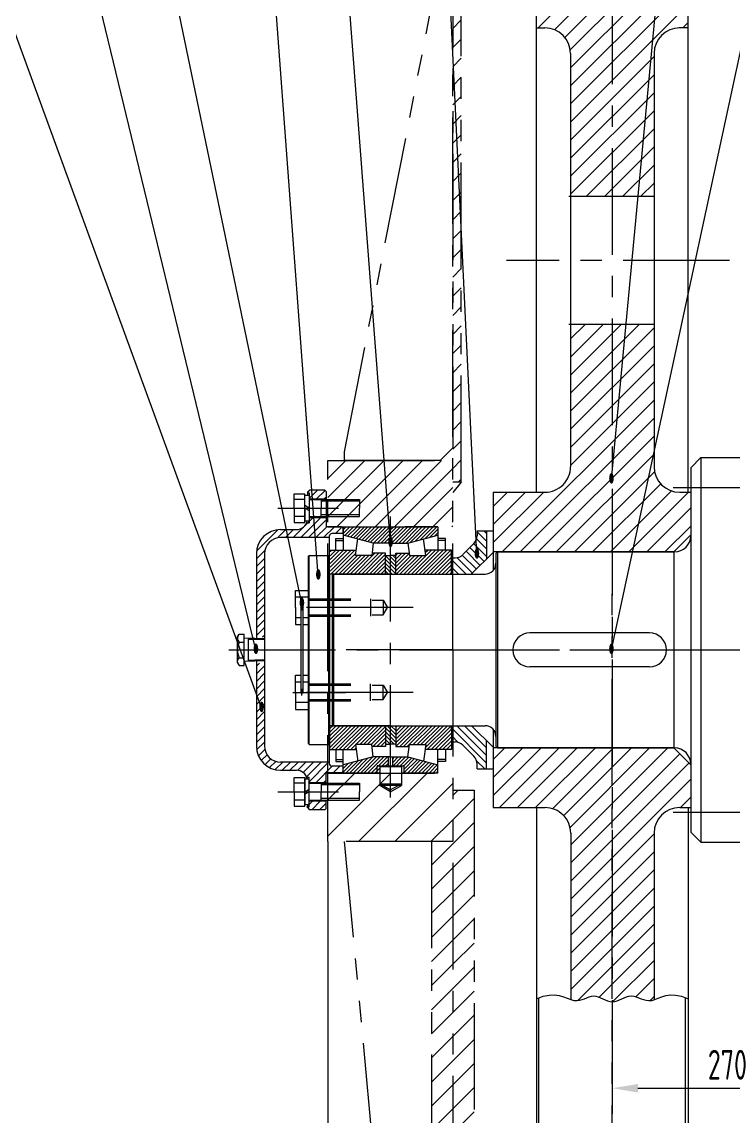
# Model space of a CAD drawing. Header units: millimetres. Extents: x 0 to 4200, y -116 to 2970.
# Drawn here: x 814 to 1649, y 1031 to 2317 of the extents above; entities that cross this region are included whole.
import ezdxf
from ezdxf.enums import TextEntityAlignment as Align

# ---------------------------------------------------------------- set-up
doc = ezdxf.new("R2010")
doc.units = ezdxf.units.MM
doc.header["$LTSCALE"] = 100
doc.header["$MEASUREMENT"] = 0
for name, pattern in [('F', [0.75, 0.5, -0.25]), ('G', [2, 1.25, -0.25, 0.25, -0.25]), ('K', [2.5, 1.25, -0.25, 0.25, -0.25, 0.25, -0.25])]:
    doc.linetypes.add(name, pattern=pattern)
for name, color, linetype in [('01', 7, 'Continuous'), ('02', 1, 'Continuous'), ('04', 2, 'F'), ('05', 4, 'G'), ('07', 6, 'K'), ('08', 1, 'Continuous'), ('10', 1, 'Continuous'), ('11', 3, 'Continuous')]:
    doc.layers.add(name, color=color, linetype=linetype)
doc.styles.get("Standard").update_dxf_attribs({"font": 'isocp', "width": 0.707, "bigfont": 'intecad.shx'})
doc.dimstyles.new('INTE', dxfattribs={"dimscale": 10, "dimtxt": 3.5, "dimasz": 3, "dimexe": 3, "dimexo": 0, "dimgap": 1, "dimtad": 1, "dimdec": 3, "dimdsep": 46, "dimtxsty": 'Standard', "dimcen": 0, "dimclrd": 1, "dimclre": 1, "dimclrt": 3, "dimaunit": 1, "dimadec": 0, "dimazin": 0, "dimtfac": 1, "dimtdec": 3, "dimtmove": 0, "dimatfit": 0, "dimfxl": 0, "dimarcsym": 0})
pattern_1 = [(45, (35629.336, -87.734), (-11.22532, 11.22532), [])]
pattern_2 = [(45, (-13.044, -1139.917), (-14.14214, 14.14214), [])]
pattern_3 = [(45, (570.548, 506.322), (-10.6066, 10.6066), [])]

# ---------------------------------------------------------------- blocks, each defined once
blk = doc.blocks.new('*D5')
at = {"layer": '08', "color": 1, "lineweight": -2}
for p, q in [((1173, 1354.8), (1173, 207.1)), ((2160.4, 1354.6), (2160.4, 207.1)), ((1203, 237.1), (2130.4, 237.1))]:
    blk.add_line(p, q, dxfattribs=at)
at = {"layer": '08', "color": 1}
for points in [[(1203, 242.1), (1203, 232.1), (1173, 237.1)], [(2130.4, 242.1), (2130.4, 232.1), (2160.4, 237.1)]]:
    blk.add_solid(points, dxfattribs=at)
at = {"layer": 'DEFPOINTS', "color": 0}
for p in [(1173, 1354.8), (2160.4, 1354.6), (2160.4, 237.1)]:
    blk.add_point(p, dxfattribs=at)
at = {"layer": '08', "color": 3, "insert": (1666.7, 264.6), "char_height": 35, "attachment_point": 5}
blk.add_mtext('987.4', dxfattribs=at)
blk = doc.blocks.new('*D6')
at = {"layer": '08', "color": 1, "lineweight": -2}
for p, q in [((1430.9, 2368.6), (719.9, 2368.6)), ((749.9, 820.9), (749.9, 2338.6)), ((1430.9, 790.9), (719.9, 790.9))]:
    blk.add_line(p, q, dxfattribs=at)
at = {"layer": '08', "color": 1}
for points in [[(744.9, 2338.6), (754.9, 2338.6), (749.9, 2368.6)], [(744.9, 820.9), (754.9, 820.9), (749.9, 790.9)]]:
    blk.add_solid(points, dxfattribs=at)
at = {"layer": 'DEFPOINTS', "color": 0}
for p in [(749.9, 2368.6), (1430.9, 2368.6), (1430.9, 790.9)]:
    blk.add_point(p, dxfattribs=at)
at = {"layer": '08', "color": 3, "insert": (722.4, 1579.8), "char_height": 35, "attachment_point": 5, "rotation": 90}
blk.add_mtext('%%c1577.722', dxfattribs=at)
blk = doc.blocks.new('*D7')
at = {"layer": '08', "color": 1, "lineweight": -2}
for p, q in [((1776.4, 1336.3), (1776.4, 1035.4)), ((1506.4, 1073.1), (1506.4, 1035.4)), ((1536.4, 1065.4), (1746.4, 1065.4))]:
    blk.add_line(p, q, dxfattribs=at)
at = {"layer": '08', "color": 1}
for points in [[(1536.4, 1070.4), (1536.4, 1060.4), (1506.4, 1065.4)], [(1746.4, 1070.4), (1746.4, 1060.4), (1776.4, 1065.4)]]:
    blk.add_solid(points, dxfattribs=at)
at = {"layer": 'DEFPOINTS', "color": 0}
for p in [(1776.4, 1336.3), (1506.4, 1073.1), (1776.4, 1065.4)]:
    blk.add_point(p, dxfattribs=at)
at = {"layer": '08', "color": 3, "insert": (1641.4, 1092.9), "char_height": 35, "attachment_point": 5}
blk.add_mtext('270', dxfattribs=at)

msp = doc.modelspace()

# ---------------------------------------------------------------- hatches: boundary and pattern name
at = {"layer": '02'}
h = msp.add_hatch(dxfattribs=at)
h.set_pattern_fill('_USER', color=256, scale=15, angle=45, style=0, pattern_type=0)
h.set_pattern_definition(pattern_3)
h.paths.add_polyline_path([(1506.4297, 1961.783), (1457.4297, 1961.7861), (1457.4297, 1794.7907, -0.414231741), (1427.4279, 1764.7907), (1366.9294, 1764.7945), (1366.9294, 1694.7919), (1506.4297, 1694.783)])
h.paths.add_polyline_path([(1555.4297, 1911.1655), (1555.4297, 1961.7798), (1506.4297, 1961.783), (1506.4297, 1782.497)])
h.paths.add_polyline_path([(1555.4297, 1794.7779), (1555.4297, 1911.1655), (1506.4297, 1782.497), (1506.4297, 1694.783), (1557.7606, 1694.7797), (1589.6161, 1764.7776), (1585.4278, 1764.7779, -0.414194763)])
h.paths.add_polyline_path([(1598.4297, 1764.7771), (1589.6161, 1764.7776), (1557.7606, 1694.7797), (1578.4297, 1694.7784), (1598.4297, 1714.7758)])
h.paths.add_polyline_path([(1506.4297, 2344.9195), (1417.4297, 2344.9195), (1417.4297, 2309.7885), (1427.4311, 2309.7881, -0.414200426), (1457.4297, 2279.7881), (1457.4297, 2111.7861), (1506.4297, 2111.783)])
h.paths.add_polyline_path([(1555.4297, 2279.7881, -0.421146586), (1586.138, 2309.7797), (1595.4297, 2309.7792), (1595.4297, 2344.9195), (1506.4297, 2344.9195), (1506.4297, 2111.783), (1555.4297, 2111.7798)])
h.paths.add_polyline_path([(1500.9991, 1774.1873), (1510.481, 1774.1873), (1510.481, 1786.495), (1500.9991, 1786.495)], flags=9)
h = msp.add_hatch(dxfattribs=at)
h.set_pattern_fill('_USER', color=256, scale=3, angle=45, style=0, pattern_type=0)
h.set_pattern_definition([(45, (570.548, 506.322), (-2.1213203, 2.1213203), [])])
h.paths.add_polyline_path([(1302.0544, 1724.2396), (1263.3669, 1724.2396), (1263.3669, 1724.3024), (1246.901, 1724.3024), (1246.4919, 1705.2396), (1266.7596, 1705.2396), (1302.0544, 1714.5461)])
h.paths.add_polyline_path([(1246.4919, 1724.3024), (1229.6169, 1724.3024), (1229.6169, 1724.2396), (1190.9294, 1724.2396), (1190.9294, 1714.5461), (1226.2243, 1705.2396), (1246.4919, 1705.2396)])
h.paths.add_polyline_path([(1266.7596, 1454.3146), (1248.9919, 1454.3146), (1248.9919, 1443.9146), (1261.3669, 1443.9146, -0.414213562), (1262.3669, 1442.9146), (1262.3669, 1436.3146, 0.414213562), (1263.3669, 1435.3146), (1302.0544, 1435.3146), (1302.0544, 1445.0081)])
h.paths.add_polyline_path([(1243.9919, 1454.3146), (1226.2243, 1454.3146), (1190.9294, 1445.0081), (1190.9294, 1435.3146), (1229.6169, 1435.3146, 0.414213562), (1230.6169, 1436.3146, -0.414213562), (1229.6169, 1435.3146), (1233.7919, 1435.3146), (1233.7919, 1442.5771), (1246.4919, 1442.5771), (1246.4919, 1443.9146), (1231.6169, 1443.9146, 0.414213562), (1230.6169, 1442.9146, -0.414213562), (1231.6169, 1443.9146), (1243.9919, 1443.9146)])
h.paths.add_polyline_path([(1242.0613, 1699.5558), (1251.5432, 1699.5558), (1251.5432, 1711.8635), (1242.0613, 1711.8635)], flags=9)
at = {"layer": '02', "linetype": 'Continuous'}
h = msp.add_hatch(dxfattribs=at)
h.set_pattern_fill('ANSI31', color=1, scale=2, angle=90, style=0)
h.set_pattern_definition([(135, (1549.019, -628.9426), (-4.490128, -4.490128), [])])
h.paths.add_polyline_path([(1330.9662, 1691.5218, -0.198912367), (1321.9859, 1687.8021), (1317.7464, 1687.8021), (1317.7464, 1668.8821), (1341.4564, 1668.8821), (1358.9565, 1686.3135), (1358.9064, 1719.5021), (1347.8064, 1719.5021), (1347.8564, 1713.6226, -0.199901072), (1344.1025, 1704.6082)])
h.paths.add_polyline_path([(1344.1025, 1454.9959, -0.199901072), (1347.8564, 1445.9816), (1347.8564, 1440.0521), (1359.0564, 1440.0521), (1359.0564, 1473.1911), (1341.4564, 1490.7221), (1317.7464, 1490.7221), (1317.7464, 1471.8021), (1321.9859, 1471.8021, -0.198912367), (1330.9662, 1468.0823)])
h = msp.add_hatch(dxfattribs=at)
h.set_pattern_fill('ANSI31', color=1, style=0)
h.set_pattern_definition([(45, (568.264, 557.4315), (-2.245064, 2.245064), [])])
h.paths.add_polyline_path([(1240.4919, 1668.7341), (1240.4919, 1693.2396), (1224.6444, 1693.2396), (1224.3157, 1690.7426), (1205.3527, 1690.7426), (1206.1422, 1696.7396), (1175.6919, 1696.7396), (1175.6919, 1668.6771), (1179.5824, 1668.6771), (1179.6394, 1668.7341)])
h.paths.add_polyline_path([(1287.6311, 1690.7426), (1268.6681, 1690.7426), (1268.3394, 1693.2396), (1252.4919, 1693.2396), (1252.4919, 1668.7341), (1317.9294, 1668.7341), (1317.9294, 1696.7396), (1286.8416, 1696.7396)])
h.paths.add_polyline_path([(1240.4919, 1490.8201), (1179.6394, 1490.8201), (1179.5824, 1490.8771), (1175.6919, 1490.8771), (1175.6919, 1462.8146), (1206.1422, 1462.8146), (1205.3527, 1468.8116), (1224.3157, 1468.8116), (1224.6444, 1466.3146), (1240.4919, 1466.3146)])
h.paths.add_polyline_path([(1252.4919, 1490.8201), (1252.4919, 1466.3146), (1268.3394, 1466.3146), (1268.6681, 1468.8116), (1287.6311, 1468.8116), (1286.8416, 1462.8146), (1317.9294, 1462.8146), (1317.9294, 1490.8201)])
at = {"layer": '02'}
h = msp.add_hatch(dxfattribs=at)
h.set_pattern_fill('_USER', color=256, scale=15, angle=45, style=0, pattern_type=0)
h.set_pattern_definition(pattern_3)
h.paths.add_polyline_path([(1506.4297, 1464.7771), (1371.9297, 1464.7771), (1371.9152, 1464.7916), (1366.9294, 1464.7919), (1366.9294, 1440.0521), (1366.9294, 1394.7622), (1427.6533, 1394.766, -0.414269341), (1457.6551, 1364.7621), (1457.6301, 1169.496), (1457.648, 1169.4894), (1461.3443, 1168.4649), (1464.776, 1168.1836), (1467.9872, 1168.5483), (1471.0138, 1169.3713), (1473.892, 1170.4652), (1476.6575, 1171.6424), (1479.3463, 1172.7155), (1481.9946, 1173.4968), (1484.638, 1173.7989), (1487.3061, 1173.4933), (1490.0016, 1172.6877), (1492.7205, 1171.5486), (1495.4589, 1170.2429), (1498.2129, 1168.9372), (1500.9787, 1167.7982), (1503.7522, 1166.9925), (1506.4297, 1166.6979)])
h.paths.add_polyline_path([(1598.4297, 1444.761), (1578.4162, 1464.7771), (1506.4297, 1464.7771), (1506.4297, 1166.6979), (1506.5297, 1166.6869), (1509.3078, 1166.9925), (1512.086, 1167.7982), (1514.8641, 1168.9372), (1517.6422, 1170.2429), (1520.4203, 1171.5486), (1523.1985, 1172.6877), (1525.9766, 1173.4933), (1528.7547, 1173.7989), (1531.5365, 1173.4968), (1534.3399, 1172.7155), (1537.1868, 1171.6424), (1540.0987, 1170.4652), (1543.0975, 1169.3713), (1546.2048, 1168.5483), (1549.4423, 1168.1836), (1552.8318, 1168.4649), (1555.4297, 1169.2088), (1555.4297, 1364.7762, -0.414194763), (1585.4278, 1394.7762), (1598.4297, 1394.7771)])
at = {"layer": '07', "linetype": 'K'}
h = msp.add_hatch(dxfattribs=at)
h.set_pattern_fill('ANSI31', color=6, scale=5, style=0)
h.set_pattern_definition(pattern_1)
h.paths.add_polyline_path([(1329.4297, 2455.7897), (1319.4297, 2455.7897), (1319.4297, 1776.6897), (1329.4297, 1776.6897)])
h = msp.add_hatch(dxfattribs=at)
h.set_pattern_fill('ANSI31', color=6, scale=5, style=0)
h.set_pattern_definition(pattern_1)
h.paths.add_polyline_path([(1319.4297, 1724.2897), (1319.4297, 1802.0897), (1173.0297, 1802.0897), (1173.0297, 1724.2897)])
h = msp.add_hatch(dxfattribs=at)
h.set_pattern_fill('_USER', color=6, scale=30, angle=45, style=0, pattern_type=0)
h.set_pattern_definition([(45, (-13.044, -1139.917), (-21.2132, 21.2132), [])])
h.paths.add_polyline_path([(1173.0297, 1435.2897), (1173.0297, 1354.7897), (1319.4297, 1354.7897), (1319.4297, 1435.2897)])
h.paths.add_polyline_path([(2160.4297, 1354.6397), (2160.4297, 1435.2897), (2016.4297, 1435.2897), (2016.4297, 1354.6397)])
h = msp.add_hatch(dxfattribs=at)
h.set_pattern_fill('_USER', color=6, scale=20, angle=45, style=0, pattern_type=0)
h.set_pattern_definition(pattern_2)
h.paths.add_polyline_path([(1344.4297, 1415.2632), (1319.4297, 1415.2632), (1319.4297, 576.2897), (1344.4297, 576.2897)])
h.paths.add_polyline_path([(2016.4297, 1415.2632), (1991.4297, 1415.2632), (1991.4297, 576.2897), (2016.4297, 576.2897)])
h = msp.add_hatch(dxfattribs=at)
h.set_pattern_fill('_USER', color=6, scale=20, angle=45, style=0, pattern_type=0)
h.set_pattern_definition(pattern_2)
h.paths.add_polyline_path([(1294.4297, 652.7897), (1319.4297, 652.7897), (1319.4297, 1354.7897), (1294.4297, 1354.7897)])
at = {"layer": '10'}
h = msp.add_hatch(dxfattribs=at)
h.set_pattern_fill('ANSI31', color=256, scale=2, style=0)
h.set_pattern_definition([(45, (919.78, 1265.748), (-4.49013, 4.49013), [])])
h.paths.add_polyline_path([(1150.5292, 1767.2897), (1148.0292, 1764.7897), (1148.0292, 1763.9897), (1150.0292, 1763.9897), (1150.0292, 1757.2897), (1170.0292, 1757.2897), (1170.0292, 1765.7897), (1168.5292, 1767.2897)])
h.paths.add_polyline_path([(1170.0292, 1724.7147), (1170.0292, 1735.2897), (1150.0292, 1735.2897), (1150.0292, 1728.9897), (1147.1075, 1728.9897, -0.30590487), (1135.3292, 1721.0397), (1117.5792, 1721.0397, 0.414213562), (1089.0792, 1692.5397), (1089.0792, 1595.3614), (1096.7792, 1595.1207), (1096.7792, 1594.4897), (1098.5792, 1594.4897), (1098.5792, 1692.5397, -0.414213562), (1117.5792, 1711.5397), (1173.0792, 1711.5397), (1173.0792, 1713.0897, -0.414213562), (1176.2792, 1716.2897), (1189.0792, 1716.2897), (1189.0792, 1722.6147), (1187.4792, 1724.2147), (1170.5292, 1724.2147, -0.414213562)])
h.paths.add_polyline_path([(1098.5792, 1565.0897), (1096.7792, 1565.0897), (1096.7792, 1564.4587), (1089.0792, 1564.2181), (1089.0792, 1467.0397, 0.414213562), (1117.5792, 1438.5397), (1135.3292, 1438.5397, -0.30590487), (1147.1075, 1430.5897), (1150.0292, 1430.5897), (1150.0292, 1424.2897), (1170.0292, 1424.2897), (1170.0292, 1434.8647, -0.414213562), (1170.5292, 1435.3647), (1187.4792, 1435.3647), (1189.0792, 1436.9647), (1189.0792, 1443.2897), (1176.2792, 1443.2897, -0.414213562), (1173.0792, 1446.4897), (1173.0792, 1448.0397), (1117.5792, 1448.0397, -0.414213562), (1098.5792, 1467.0397)])
h.paths.add_polyline_path([(1168.5292, 1392.2897), (1170.0292, 1393.7897), (1170.0292, 1402.2897), (1150.0292, 1402.2897), (1150.0292, 1395.5897), (1148.0292, 1395.5897), (1148.0292, 1394.7897), (1150.5292, 1392.2897)])
at = {"layer": '11', "linetype": 'Continuous'}
h = msp.add_hatch(dxfattribs=at)
h.set_pattern_fill('ANSI31', color=3, angle=90, style=0)
h.set_pattern_definition([(135, (568.264, 557.4315), (-2.245064, -2.245064), [])])
h.paths.add_polyline_path([(1240.4919, 1668.7341), (1252.4919, 1668.7341), (1252.4919, 1690.4396), (1246.4919, 1690.4396), (1240.4919, 1690.4396)])
h.paths.add_polyline_path([(1252.4919, 1490.8201), (1240.4919, 1490.8201), (1240.4919, 1469.1146), (1246.4919, 1469.1146), (1252.4919, 1469.1146)])

# ---------------------------------------------------------------- linework, layer by layer
for p, q in [((1417.4297, 1764.7885), (1417.4297, 2365.6395)), ((1595.4297, 1764.7773), (1595.4297, 2365.6395)), ((1417.4302, 2309.7885), (1427.4311, 2309.7881)), ((1595.4296, 2309.7792), (1584.7246, 2309.7798)), ((1457.4297, 2279.7881), (1457.4297, 1794.7907)), ((1555.4297, 2279.7881), (1555.4297, 1794.7881)), ((1555.4291, 2111.7798), (1455.4297, 2111.7863)), ((1555.4195, 1961.7798), (1455.4297, 1961.7863)), ((1149.009, 1763.9653), (1151.009, 1763.9655)), ((1149.0292, 1764.7897), (1151.5292, 1767.2897)), ((1151.009, 1763.9655), (1151.0129, 1728.9655)), ((1169.5292, 1767.2897), (1151.5292, 1767.2897)), ((1169.5292, 1767.2897), (1171.0292, 1765.7897)), ((1171.0292, 1765.7897), (1171.0292, 1724.7147)), ((1366.9294, 1764.7945), (1427.4279, 1764.7907)), ((1366.9294, 1764.7919), (1366.9294, 1673.2362)), ((1585.4278, 1764.7779), (1598.4297, 1764.7771)), ((1598.4297, 1764.7785), (1598.4297, 1394.7785)), ((1150.9672, 1757.0407), (1171.0098, 1757.0429)), ((1151.0122, 1735.2655), (1171.0122, 1735.2677)), ((1148.0976, 1728.9652), (1151.0129, 1728.9655)), ((1188.9292, 1724.2147), (1170.5292, 1724.2147)), ((1190.9294, 1724.2396), (1190.9294, 1696.7396)), ((1302.0544, 1724.2396), (1263.3669, 1724.2396)), ((1302.0544, 1724.2396), (1302.0544, 1696.7396)), ((1117.5792, 1721.0397), (1136.3292, 1721.0397)), ((1174.5292, 1711.5397), (1117.5792, 1711.5397)), ((1174.5292, 1713.0897), (1174.5292, 1690.3073)), ((1190.5292, 1716.2897), (1177.7292, 1716.2897)), ((1226.2243, 1705.2396), (1190.9294, 1714.5461)), ((1205.3527, 1690.7426), (1207.9074, 1710.1475)), ((1266.7596, 1705.2396), (1302.0544, 1714.5461)), ((1287.6311, 1690.7426), (1285.0764, 1710.1475)), ((1347.9064, 1719.5021), (1366.9064, 1719.5021)), ((1347.9064, 1719.5021), (1347.9544, 1713.8563)), ((1175.0544, 1696.7396), (1206.1422, 1696.7396)), ((1175.0544, 1668.6771), (1175.0544, 1696.7396)), ((1226.2243, 1705.2396), (1224.3157, 1690.7426)), ((1246.4919, 1705.2396), (1226.2243, 1705.2396)), ((1246.4919, 1705.2396), (1266.7596, 1705.2396)), ((1266.7596, 1705.2396), (1268.6681, 1690.7426)), ((1317.9294, 1696.7396), (1286.8416, 1696.7396)), ((1317.9294, 1668.7341), (1317.9294, 1696.7396)), ((1331.0368, 1691.5922), (1344.1298, 1704.5358)), ((1089.0792, 1692.5397), (1089.0792, 1592.9571)), ((1098.5792, 1692.5397), (1098.5792, 1467.0397)), ((1224.3157, 1690.7426), (1205.3527, 1690.7426)), ((1240.4919, 1693.2396), (1224.6444, 1693.2396)), ((1240.4919, 1668.7341), (1240.4919, 1693.2396)), ((1240.4919, 1690.4396), (1246.4919, 1690.4396)), ((1252.4919, 1690.4396), (1246.4919, 1690.4396)), ((1252.4919, 1668.7341), (1252.4919, 1693.2396)), ((1252.4919, 1693.2396), (1268.3394, 1693.2396)), ((1268.6681, 1690.7426), (1287.6311, 1690.7426)), ((1317.9294, 1687.8021), (1317.9294, 1668.7341)), ((1317.9294, 1687.8021), (1322.0449, 1687.8021)), ((1341.4564, 1668.8821), (1366.9109, 1694.2368)), ((1578.4297, 1694.7784), (1366.9298, 1694.7919)), ((1175.0544, 1668.6771), (1175.0544, 1490.8771)), ((1246.4919, 1668.6771), (1175.0544, 1668.6771)), ((1246.4919, 1668.6771), (1317.9294, 1668.6771)), ((1341.4564, 1668.8821), (1341.4564, 1668.7591)), ((1089.0792, 1566.6224), (1089.0792, 1467.0397)), ((1246.4919, 1490.8771), (1175.0544, 1490.8771)), ((1175.0544, 1490.8771), (1175.0544, 1462.8146)), ((1240.4919, 1490.8201), (1240.4919, 1466.3146)), ((1246.4919, 1490.8771), (1317.9294, 1490.8771)), ((1252.4919, 1490.8201), (1252.4919, 1466.3146)), ((1317.9294, 1490.8451), (1317.9294, 1471.8021)), ((1317.9294, 1490.8201), (1317.9294, 1462.8146)), ((1317.9294, 1490.8201), (1317.9294, 1471.8271)), ((1317.9294, 1490.8201), (1317.9294, 1471.8021)), ((1317.9294, 1486.702), (1317.9294, 1490.8201)), ((1341.4564, 1490.8451), (1341.4564, 1490.7221)), ((1341.4564, 1490.7221), (1366.9564, 1465.3221)), ((1366.9294, 1486.318), (1366.9294, 1394.7919)), ((1174.5292, 1469.2469), (1174.5292, 1446.4897)), ((1224.3157, 1468.8116), (1205.3527, 1468.8116)), ((1205.3527, 1468.8116), (1207.9074, 1449.4066)), ((1226.2243, 1454.3146), (1224.3157, 1468.8116)), ((1240.4919, 1466.3146), (1224.6444, 1466.3146)), ((1240.4919, 1469.1146), (1246.4919, 1469.1146)), ((1252.4919, 1469.1146), (1246.4919, 1469.1146)), ((1252.4919, 1466.3146), (1268.3394, 1466.3146)), ((1266.7596, 1454.3146), (1268.6681, 1468.8116)), ((1268.6681, 1468.8116), (1287.6311, 1468.8116)), ((1287.6311, 1468.8116), (1285.0764, 1449.4066)), ((1317.9294, 1471.8021), (1322.0449, 1471.8021)), ((1317.9294, 1471.8021), (1322.1689, 1471.8021)), ((1331.0368, 1468.0119), (1344.1313, 1455.0668)), ((1175.0544, 1462.8146), (1206.1422, 1462.8146)), ((1175.0544, 1462.8146), (1206.1422, 1462.8146)), ((1190.9294, 1435.3146), (1190.9294, 1462.8146)), ((1226.2243, 1454.3146), (1190.9294, 1445.0081)), ((1246.4919, 1454.3146), (1226.2243, 1454.3146)), ((1246.4919, 1454.3146), (1266.7596, 1454.3146)), ((1266.7596, 1454.3146), (1302.0544, 1445.0081)), ((1317.9294, 1462.8146), (1286.8416, 1462.8146)), ((1302.0544, 1435.3146), (1302.0544, 1462.8146)), ((1578.415, 1464.7784), (1366.9151, 1464.7919)), ((1174.5292, 1448.0397), (1117.5792, 1448.0397)), ((1190.5292, 1443.2897), (1177.7292, 1443.2897)), ((1347.9564, 1440.0521), (1347.9564, 1445.8569)), ((1347.9564, 1440.0521), (1366.9564, 1440.0521)), ((1347.9564, 1440.0521), (1366.9564, 1440.0521)), ((1117.5792, 1438.5397), (1136.3292, 1438.5397)), ((1148.1075, 1430.5897), (1151.0292, 1430.5897)), ((1151.0292, 1395.5897), (1151.0292, 1430.5897)), ((1171.0292, 1423.2948), (1171.0292, 1434.8647)), ((1188.9166, 1435.3521), (1171.4174, 1435.3521)), ((1233.7919, 1435.3146), (1190.9294, 1435.3146)), ((1302.0544, 1435.3146), (1259.1919, 1435.3146)), ((1151.0292, 1424.2897), (1171.0292, 1424.2897)), ((1150.9867, 1402.5145), (1171.0292, 1402.5145)), ((1171.0292, 1393.7897), (1171.0292, 1403.2948)), ((1149.0292, 1398.1892), (1149.0292, 1394.7897)), ((1149.0292, 1395.5897), (1151.0292, 1395.5897)), ((1149.0292, 1394.7897), (1151.5292, 1392.2897)), ((1169.5742, 1392.2897), (1151.5742, 1392.2897)), ((1169.5292, 1392.2897), (1171.0292, 1393.7897)), ((1366.9294, 1394.7622), (1427.6533, 1394.766)), ((1417.4297, 1394.7653), (1417.4297, 793.9176)), ((1585.4278, 1394.7762), (1598.4297, 1394.7771)), ((1595.4297, 1394.7769), (1595.4297, 793.9176)), ((1420.4297, 790.9176), (1420.4297, 1171.4149)), ((1592.4297, 790.9176), (1592.4297, 1171.4149))]:
    msp.add_line(p, q)
for centre, radius, start, end in [((1427.4297, 2279.7881), 30, 0, 89.9974303), ((1585.4297, 2279.7881), 30, 90.0025697, 180), ((1427.4297, 1794.7907), 30, 269.9964439, 0), ((1585.4297, 1794.7779), 30, 180, 269.9963224), ((1136.3292, 1733.7397), 12.7, 270, 348.3067987), ((1117.5792, 1692.5397), 19, 90, 180), ((1177.7292, 1713.0897), 3.2, 90, 180), ((1335.2564, 1713.6226), 12.7, 315, 0), ((1322.1619, 1700.0814), 12.2793, 270.032833, 315.807367), ((1117.5792, 1467.0397), 19, 180, 270), ((1322.0379, 1459.224), 12.578, 44.3203432, 89.9681067), ((1334.9564, 1445.8569), 13, 0, 45.1089644), ((1177.7292, 1446.4897), 3.2, 180, 270), ((1136.3292, 1425.8397), 12.7, 11.5803567, 90), ((1171.5292, 1434.8647), 0.5, 90, 180), ((1585.4297, 1364.7762), 30, 90.0036776, 180)]:
    msp.add_arc(centre, radius, start, end)
at = {"layer": '01'}
for p, q in [((1598.4297, 1793.5821), (1610.4297, 1805.5821)), ((1610.4297, 1805.5821), (1610.4297, 1353.9721)), ((1610.4297, 1805.5821), (1942.4297, 1805.5821)), ((1598.4297, 1793.5821), (1598.4297, 1365.9721)), ((1133.511, 1746.268), (1133.5134, 1763.033)), ((1133.5134, 1763.033), (1146.0134, 1763.0312)), ((1146.011, 1746.2662), (1146.0134, 1763.0312)), ((1146.0131, 1761.3662), (1151.0131, 1761.3655)), ((1151.0131, 1761.3655), (1151.011, 1746.2655)), ((1146.0124, 1756.2662), (1133.5124, 1756.268)), ((1151.011, 1746.2655), (1146.0114, 1749.153)), ((1151.0124, 1756.2655), (1210.0124, 1756.2567)), ((1165.0124, 1756.2634), (1165.011, 1746.2634)), ((1210.0124, 1756.2567), (1210.011, 1746.2567)), ((1133.511, 1746.268), (1133.5085, 1729.503)), ((1146.0095, 1736.2662), (1133.5095, 1736.268)), ((1146.0085, 1729.5012), (1146.011, 1746.2662)), ((1146.011, 1746.2662), (1146.0088, 1731.1662)), ((1146.011, 1746.2662), (1151.0105, 1743.3787)), ((1150.9695, 1736.2655), (1210.0095, 1736.2567)), ((1165.0095, 1736.2634), (1165.011, 1746.2634)), ((1210.0095, 1736.2567), (1210.011, 1746.2567)), ((1133.5085, 1729.503), (1146.0085, 1729.5012)), ((1146.0088, 1731.1662), (1151.0088, 1731.1655)), ((1188.9292, 1724.2147), (1190.5292, 1722.6147)), ((1190.5292, 1722.6147), (1190.5292, 1716.2897)), ((1578.4297, 1694.7784), (1598.431, 1714.7771)), ((1151.0544, 1690.7771), (1150.0544, 1689.7771)), ((1150.0544, 1469.7771), (1150.0544, 1689.7771)), ((1151.0544, 1468.7771), (1151.0544, 1690.7771)), ((1151.0544, 1690.7771), (1174.0544, 1690.7771)), ((1174.0544, 1468.7771), (1174.0544, 1690.7771)), ((1175.0544, 1689.7771), (1174.0544, 1690.7771)), ((1175.0544, 1469.7771), (1175.0544, 1689.7771)), ((1371.9297, 1694.7771), (1369.9297, 1692.7771)), ((1369.9297, 1692.7771), (1369.9297, 1466.7771)), ((1371.9297, 1694.7771), (1371.9297, 1464.7771)), ((1371.9297, 1694.7771), (1579.4297, 1694.7771)), ((1578.4297, 1694.7784), (1578.415, 1464.7784)), ((1179.4297, 1668.7341), (1177.9297, 1667.2341)), ((1177.9297, 1667.2341), (1177.9297, 1492.3201)), ((1179.4297, 1668.7341), (1357.2297, 1668.7341)), ((1317.9294, 1668.8521), (1341.4564, 1668.8521)), ((1135.0544, 1629.5735), (1135.0544, 1649.5635)), ((1135.0544, 1649.5635), (1150.0544, 1649.5635)), ((1150.0544, 1649.5635), (1150.0544, 1629.5735)), ((1150.0544, 1641.5735), (1135.0544, 1641.5735)), ((1135.0544, 1629.5735), (1135.0544, 1609.5835)), ((1141.2246, 1629.5735), (1141.2246, 1529.9806)), ((1143.8842, 1529.9806), (1143.8842, 1629.5735)), ((1150.0544, 1609.5835), (1150.0544, 1629.5735)), ((1141.2246, 1617.5735), (1135.0544, 1617.5735)), ((1135.0544, 1609.5835), (1141.2246, 1609.5835)), ((1150.0544, 1617.5735), (1143.8842, 1617.5735)), ((1143.8842, 1609.5835), (1150.0544, 1609.5835)), ((1179.4297, 1601.3259), (1179.4297, 1490.8201)), ((1549.9297, 1599.7897), (1409.9297, 1599.7897)), ((1389.9297, 1579.7897), (1389.9297, 1579.7897)), ((1569.9297, 1579.7897), (1569.9297, 1579.7897)), ((1549.9297, 1559.7897), (1409.9297, 1559.7897)), ((1135.0544, 1549.9706), (1141.2246, 1549.9706)), ((1135.0544, 1529.9806), (1135.0544, 1549.9706)), ((1143.8842, 1549.9706), (1150.0544, 1549.9706)), ((1150.0544, 1549.9706), (1150.0544, 1529.9806)), ((1141.2246, 1541.9806), (1135.0544, 1541.9806)), ((1135.0544, 1529.9806), (1135.0544, 1509.9906)), ((1150.0544, 1541.9806), (1143.8842, 1541.9806)), ((1150.0544, 1509.9906), (1150.0544, 1529.9806)), ((1150.0544, 1517.9806), (1135.0544, 1517.9806)), ((1135.0544, 1509.9906), (1150.0544, 1509.9906)), ((1179.4297, 1490.8201), (1177.9297, 1492.3201)), ((1179.4297, 1490.8201), (1357.2297, 1490.8201)), ((1317.9294, 1490.7521), (1341.4564, 1490.7521)), ((1150.0544, 1469.7771), (1151.0544, 1468.7771)), ((1151.0544, 1468.7771), (1174.0544, 1468.7771)), ((1174.0544, 1468.7771), (1175.0544, 1469.7771)), ((1371.9297, 1464.7771), (1369.9297, 1466.7771)), ((1371.9297, 1464.7771), (1579.4297, 1464.7771)), ((1578.415, 1464.7784), (1598.4137, 1444.7771)), ((1190.5292, 1443.2897), (1190.5292, 1436.9647)), ((1190.9294, 1435.2771), (1190.9294, 1451.2318)), ((1231.6169, 1443.9146), (1261.3669, 1443.9146)), ((1259.1919, 1442.5771), (1233.7919, 1442.5771)), ((1233.7919, 1442.5771), (1233.7919, 1420.5771)), ((1259.1919, 1442.5771), (1259.1919, 1420.5771)), ((1133.525, 1430.0503), (1146.025, 1430.0535)), ((1133.5292, 1413.2853), (1133.525, 1430.0503)), ((1146.025, 1430.0535), (1146.0292, 1413.2885)), ((1146.0254, 1428.3885), (1151.0254, 1428.3897)), ((1146.0292, 1413.2885), (1146.0254, 1428.3885)), ((1188.9166, 1435.3521), (1190.5292, 1436.9647)), ((1146.0267, 1423.2885), (1133.5267, 1423.2853)), ((1146.0292, 1413.2885), (1151.0285, 1416.1765)), ((1150.9867, 1423.2897), (1210.0267, 1423.305)), ((1165.0267, 1423.2933), (1165.0292, 1413.2933)), ((1210.0267, 1423.305), (1210.0292, 1413.305)), ((1233.7919, 1422.5771), (1259.1919, 1422.5771)), ((1246.4919, 1413.2447), (1233.7919, 1420.5771)), ((1259.1919, 1420.5771), (1233.7919, 1420.5771)), ((1246.4919, 1413.2447), (1259.1919, 1420.5771)), ((1133.5292, 1413.2853), (1133.5335, 1396.5203)), ((1146.0318, 1403.2885), (1133.5318, 1403.2853)), ((1146.0335, 1396.5235), (1146.0292, 1413.2885)), ((1146.0292, 1413.2885), (1146.0331, 1398.1885)), ((1151.0292, 1413.2897), (1146.03, 1410.4017)), ((1151.0331, 1398.1897), (1151.0292, 1413.2897)), ((1151.0318, 1403.2897), (1210.0318, 1403.305)), ((1165.0318, 1403.2933), (1165.0292, 1413.2933)), ((1210.0318, 1403.305), (1210.0292, 1413.305)), ((1133.5335, 1396.5203), (1146.0335, 1396.5235)), ((1146.0331, 1398.1885), (1151.0331, 1398.1897)), ((1598.4297, 1365.9721), (1610.4297, 1353.9721)), ((1610.4297, 1353.9721), (1942.4297, 1353.9721))]:
    msp.add_line(p, q, dxfattribs=at)
at = {"layer": '01', "color": 7, "linetype": 'Continuous'}
for p, q in [((1149.0292, 1764.7897), (1149.0292, 1761.3658)), ((1182.2271, 1710.6254), (1190.9294, 1710.6254)), ((1182.2271, 1696.7396), (1182.2271, 1710.6254)), ((1310.7567, 1710.6254), (1302.0544, 1710.6254)), ((1310.7567, 1696.7396), (1310.7567, 1710.6254)), ((1358.9064, 1719.5021), (1358.9124, 1686.2696)), ((1366.9294, 1719.5021), (1366.9294, 1673.2362)), ((1182.2271, 1708.3223), (1190.9294, 1708.3223)), ((1310.7567, 1708.3223), (1302.0544, 1708.3223)), ((1179.4297, 1668.6771), (1179.4297, 1503.5271)), ((1177.9297, 1654.5271), (1177.9297, 1505.0271)), ((1066.8792, 1594.9897), (1068.7556, 1598.2397)), ((1066.8792, 1564.5897), (1066.8792, 1594.9897)), ((1068.7556, 1598.2397), (1074.8792, 1598.2397)), ((1074.8792, 1561.3397), (1074.8792, 1598.2397)), ((1068.7556, 1589.0147), (1074.8792, 1589.0147)), ((1074.8792, 1593.3897), (1075.2352, 1593.3897)), ((1087.3792, 1593.0102), (1075.2352, 1593.3897)), ((1098.5792, 1592.6602), (1087.3792, 1593.0102)), ((1098.5792, 1592.6602), (1098.5792, 1566.9192)), ((1068.7556, 1570.5647), (1074.8792, 1570.5647)), ((1066.8792, 1564.5897), (1068.7556, 1561.3397)), ((1068.7556, 1561.3397), (1074.8792, 1561.3397)), ((1074.8792, 1566.1897), (1075.2352, 1566.1897)), ((1087.3792, 1566.5692), (1075.2352, 1566.1897)), ((1098.5792, 1566.9192), (1087.3792, 1566.5692)), ((1366.9294, 1486.318), (1366.9294, 1440.0521)), ((1358.9064, 1440.0521), (1358.9124, 1473.3346)), ((1182.2271, 1462.8146), (1182.2271, 1448.9288)), ((1243.9919, 1443.9146), (1243.9919, 1454.3146)), ((1248.9919, 1443.9146), (1248.9919, 1454.3146)), ((1310.7567, 1462.8146), (1310.7567, 1448.9288)), ((1182.2271, 1451.2318), (1190.9294, 1451.2318)), ((1182.2771, 1448.9288), (1190.9794, 1448.9288)), ((1230.6169, 1436.3146), (1230.6169, 1442.9146)), ((1230.6169, 1441.9146), (1230.6169, 1442.9146)), ((1262.3669, 1436.3146), (1262.3669, 1442.9146)), ((1310.7567, 1451.2318), (1302.0544, 1451.2318)), ((1310.7567, 1448.9288), (1302.0544, 1448.9288)), ((1457.6551, 1364.7621), (1457.63, 1169.2151)), ((1555.4297, 1364.7762), (1555.4297, 1169.2088))]:
    msp.add_line(p, q, dxfattribs=at)
for centre in [(1142.5544, 1629.5735), (1142.5544, 1529.9806)]:
    msp.add_circle(centre, 1.3298, dxfattribs=at)
for centre, radius, start, end in [((1117.5792, 1692.5397), 28.5, 90, 180), ((1117.5792, 1467.0397), 28.5, 180, 270), ((1231.6169, 1442.9146), 1, 90, 180), ((1231.6169, 1442.9146), 1, 90, 180), ((1261.3669, 1442.9146), 1, 0, 90), ((1229.6169, 1436.3146), 1, 270, 0), ((1263.3669, 1436.3146), 1, 180, 270), ((1427.6551, 1364.766), 30, 359.9926449, 90.0035561)]:
    msp.add_arc(centre, radius, start, end, dxfattribs=at)
at = {"layer": '01'}
for centre, radius, start, end in [((1579.4297, 1713.7771), 19, 270, 0), ((1357.2297, 1681.4341), 12.7, 270, 0), ((1409.9297, 1579.7897), 20, 90, 180), ((1549.9297, 1579.7897), 20, 0, 90), ((1409.9297, 1579.7897), 20, 180, 270), ((1549.9297, 1579.7897), 20, 270, 0), ((1357.2297, 1478.1201), 12.7, 0, 90), ((1579.4297, 1445.7771), 19, 0, 90)]:
    msp.add_arc(centre, radius, start, end, dxfattribs=at)
for points in [[(1067.8174, 1596.6147), (1066.8792, 1593.6272), (1068.7556, 1589.0147)], [(1068.7556, 1589.0147), (1066.8792, 1579.7897), (1068.7556, 1570.5647)], [(1067.8174, 1562.9647), (1066.8792, 1565.9522), (1068.7556, 1570.5647)]]:
    msp.add_spline(points, degree=3, dxfattribs=at)
at = {"layer": '02'}
for p, q in [((1095.2792, 1511.6392), (707.8448, 2573.446)), ((1088.5948, 1579.7897), (848.0313, 2573.446)), ((1142.5544, 1633.8018), (947.3953, 2573.446)), ((1161.7679, 1667.0373), (1094.0133, 2573.446)), ((1246.4919, 1705.2396), (1180.1104, 2575.0814)), ((1347.7353, 1691.6813), (1305.3619, 2575.0814)), ((1505.4297, 1579.7897), (1720.007, 2575.0814)), ((1505.4297, 1779.8711), (1580.3292, 2575.0814)), ((1210.0121, 1754.2567), (1165.0121, 1754.2634)), ((1210.0098, 1738.2567), (1165.0098, 1738.2634)), ((1210.0272, 1421.305), (1165.0272, 1421.2933)), ((1210.0313, 1405.305), (1165.0313, 1405.2933))]:
    msp.add_line(p, q, dxfattribs=at)
msp.add_lwpolyline([(1417.4297, 1170.2429), (1425.309, 1173.3023), (1432.3348, 1174.7157), (1438.5926, 1174.8372), (1444.1675, 1174.0212), (1449.1448, 1172.6217), (1453.6099, 1170.993), (1457.648, 1169.4894), (1461.3443, 1168.4649), (1464.776, 1168.1836), (1467.9872, 1168.5483), (1471.0138, 1169.3713), (1473.892, 1170.4652), (1476.6575, 1171.6424), (1479.3463, 1172.7155), (1481.9946, 1173.4968), (1484.638, 1173.7989), (1487.3061, 1173.4933), (1490.0016, 1172.6877), (1492.7205, 1171.5486), (1495.4589, 1170.2429), (1498.2129, 1168.9372), (1500.9787, 1167.7982), (1503.7522, 1166.9925), (1506.5297, 1166.6869), (1509.3078, 1166.9925), (1512.086, 1167.7982), (1514.8641, 1168.9372), (1517.6422, 1170.2429), (1520.4203, 1171.5486), (1523.1985, 1172.6877), (1525.9766, 1173.4933), (1528.7547, 1173.7989), (1531.5365, 1173.4968), (1534.3399, 1172.7155), (1537.1868, 1171.6424), (1540.0987, 1170.4652), (1543.0975, 1169.3713), (1546.2048, 1168.5483), (1549.4423, 1168.1836), (1552.8318, 1168.4649), (1556.4094, 1169.4894), (1560.2691, 1170.993), (1564.5195, 1172.6217), (1569.269, 1174.0212), (1574.6263, 1174.8372), (1580.6999, 1174.7157), (1587.5982, 1173.3023), (1595.4297, 1170.2429)], dxfattribs=at)
at = {"layer": '04', "color": 2, "linetype": 'F'}
for p, q in [((1150.0544, 1639.5735), (1222.9297, 1639.5735)), ((1150.0544, 1638.0735), (1237.9297, 1638.0735)), ((1222.9297, 1639.5735), (1222.9297, 1619.5735)), ((1237.9297, 1638.0735), (1237.9297, 1621.0735)), ((1237.9297, 1638.0735), (1242.8372, 1629.5735)), ((1150.0544, 1621.0735), (1237.9297, 1621.0735)), ((1150.0544, 1619.5735), (1222.9297, 1619.5735)), ((1237.9297, 1621.0735), (1242.8372, 1629.5735)), ((1079.8792, 1566.3349), (1079.8792, 1593.2446)), ((1087.3792, 1591.8482), (1079.8792, 1592.0826)), ((1098.5792, 1591.4982), (1087.3792, 1591.8482)), ((1098.5792, 1568.0812), (1087.3792, 1567.7312)), ((1087.3792, 1567.7312), (1079.8792, 1567.4969)), ((1150.0544, 1539.9806), (1222.9297, 1539.9806)), ((1150.0544, 1538.4806), (1237.9297, 1538.4806)), ((1222.9297, 1519.9806), (1222.9297, 1539.9806)), ((1237.9297, 1521.4806), (1237.9297, 1538.4806)), ((1237.9297, 1538.4806), (1242.8372, 1529.9806)), ((1237.9297, 1521.4806), (1242.8372, 1529.9806)), ((1150.0544, 1521.4806), (1237.9297, 1521.4806)), ((1150.0544, 1519.9806), (1222.9297, 1519.9806))]:
    msp.add_line(p, q, dxfattribs=at)
at = {"layer": '05'}
for p, q in [((1506.4297, 2368.6395), (1506.4297, 740.411)), ((1143.9143, 1746.2665), (1153.1066, 1746.2652)), ((1246.4919, 1413.2447), (1246.4919, 1736.4059)), ((1142.5544, 1625.87), (1142.5544, 1633.8018)), ((1131.9894, 1529.9806), (1193.6033, 1529.9806)), ((1142.5544, 1526.277), (1142.5544, 1534.2088)), ((1143.9325, 1413.2879), (1153.1249, 1413.2903))]:
    msp.add_line(p, q, dxfattribs=at)
at = {"layer": '05', "color": 4, "linetype": 'G'}
for p, q in [((1643.9972, 2036.7741), (1382.2146, 2036.7909)), ((1577.7312, 1770.2771), (1971.3844, 1770.2771)), ((1114.2295, 1746.2614), (1185.4602, 1746.2693)), ((1272.8372, 1629.5735), (1135.0544, 1629.5735)), ((1056.7743, 1579.7897), (2224.3294, 1579.7897)), ((1272.8372, 1529.9806), (1147.9297, 1529.9806)), ((1114.2478, 1413.2897), (1185.4785, 1413.2897)), ((1577.7312, 1389.2771), (1971.3844, 1389.2771))]:
    msp.add_line(p, q, dxfattribs=at)
at = {"layer": '07', "color": 6, "linetype": 'K'}
for p, q in [((1319.4297, 1579.7897), (1319.4297, 2455.7897)), ((1329.4297, 1776.6897), (1329.4297, 2455.7897)), ((1192.4297, 1812.0897), (1309.4297, 2412.0897)), ((1319.4297, 2412.0897), (1319.4297, 1817.0897)), ((1304.4297, 1802.0897), (1319.4297, 1817.0897)), ((1173.0297, 1802.0897), (1319.4297, 1802.0897)), ((1173.0297, 1579.7897), (1173.0297, 1802.0897)), ((1192.4297, 1802.0897), (1192.4297, 1812.0897)), ((1304.4297, 1802.0897), (1192.4297, 1802.0897)), ((1329.4297, 1776.6897), (1319.4297, 1776.6897)), ((1329.4297, 1776.6897), (1319.4297, 1764.6157)), ((1173.0297, 1724.2897), (1319.4297, 1724.2897)), ((1506.4297, 420.4309), (1506.4297, 1669.0717)), ((1319.4297, 1579.7897), (1172.5297, 1579.7897)), ((1173.0297, 1354.7897), (1173.0297, 1579.7897)), ((1319.4297, 1579.7897), (1319.4297, 309.7897)), ((1319.4297, 1579.7897), (2016.4297, 1579.7897)), ((1246.5297, 1406.5163), (1246.5297, 1453.9941)), ((1173.0297, 1435.2897), (1319.4297, 1435.2897)), ((1233.8297, 1435.2897), (1233.8297, 1422.7897)), ((1259.2297, 1435.2897), (1259.2297, 1422.7897)), ((1233.8297, 1422.7897), (1259.2297, 1422.7897)), ((1233.8297, 1422.7897), (1246.5297, 1415.4574)), ((1259.2297, 1422.7897), (1246.5297, 1415.4574)), ((1319.4297, 1415.2632), (1344.4297, 1415.2632)), ((1344.4297, 1415.2632), (1344.4297, 309.7897)), ((1319.4297, 1354.7897), (1173.0297, 1354.7897)), ((1249.4297, 744.7897), (1192.4297, 1354.7897)), ((1294.4297, 1354.7897), (1294.4297, 652.7897))]:
    msp.add_line(p, q, dxfattribs=at)

# ---------------------------------------------------------------- texts
at = {"layer": '02', "width": 0.605172}
for p, p2 in [((1502.4297, 1774.8711), (1508.4297, 1774.8711)), ((1243.4919, 1700.2396), (1249.4919, 1700.2396)), ((1344.7353, 1686.6813), (1350.7353, 1686.6813)), ((1158.7679, 1662.0373), (1164.7679, 1662.0373)), ((1139.5544, 1628.8018), (1145.5544, 1628.8018)), ((1085.5948, 1574.7897), (1091.5948, 1574.7897)), ((1502.4297, 1574.7897), (1508.4297, 1574.7897)), ((1092.2792, 1506.6392), (1098.2792, 1506.6392))]:
    msp.add_text('\\M+5A1F1', height=10, dxfattribs=at).set_placement(p, p2, align=Align.FIT)

# ---------------------------------------------------------------- dimensions: what is measured, and where the dimension line sits
at = {"layer": '08'}
dim = msp.add_linear_dim(base=(749.9378, 2368.6395), p1=(1430.8609, 790.9176), p2=(1430.8609, 2368.6395), angle=90, text='%%c1577.722', dimstyle='INTE', dxfattribs=at)
dim.commit()
dim.dimension.update_dxf_attribs({"geometry": '*D6', "text_midpoint": (722.4343, 1579.7785)})
for base, p1, p2, picture, middle in [((2160.4297, 237.0857), (1173.0297, 1354.7897), (2160.4297, 1354.6397), '*D5', (1666.7297, 264.5857)), ((1776.4297, 1065.444), (1506.4297, 1073.1343), (1776.4297, 1336.3087), '*D7', (1641.4297, 1092.9474))]:
    dim = msp.add_linear_dim(base=base, p1=p1, p2=p2, dimstyle='INTE', dxfattribs=at)
    dim.commit()
    dim.dimension.update_dxf_attribs({"geometry": picture, "text_midpoint": middle})

doc.saveas('drawing.dxf')
